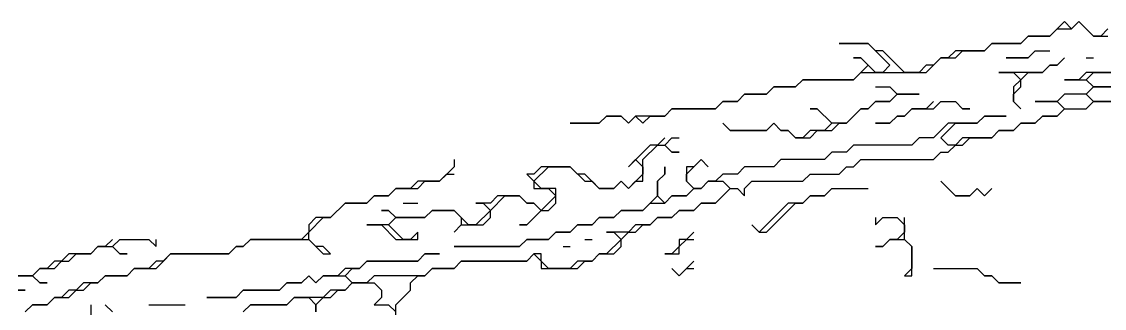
# Model space of a CAD drawing. Header units: metres. Extents: x 76363 to 76886, y 81203 to 81673.
# Drawn here: x 76699.2 to 76758.8, y 81386 to 81401.8 of the extents above; entities that cross this region are included whole.
import ezdxf

# ---------------------------------------------------------------- set-up
doc = ezdxf.new("R2010")
doc.units = ezdxf.units.M

msp = doc.modelspace()

# ---------------------------------------------------------------- linework, layer by layer
for points in [[(76759, 81401.4, 219.43), (76758.6, 81401, 219.47), (76758.2, 81401, 219.58), (76757.4, 81401.8, 219.46), (76757, 81401.4, 219.48), (76756.6, 81401.8, 219.5), (76755.8, 81401, 219.59), (76754.6, 81401, 219.587), (76754.2, 81400.6, 219.57), (76752.6, 81400.6, 219.575), (76752.2, 81400.2, 219.56), (76750.6, 81400.2, 219.563), (76750.2, 81399.8, 219.59), (76749.8, 81399.8, 219.63), (76749.4, 81399.4, 219.535), (76749, 81399.4, 219.53), (76748.6, 81399, 219.525), (76747.8, 81399, 219.525), (76746.6, 81400.2, 219.5), (76746.2, 81400.2, 219.51), (76745.8, 81400.6, 219.52), (76744.2, 81400.6, 219.53), (76745.8, 81400.6, 219.52), (76747, 81399.4, 219.505), (76746.6, 81399, 219.68), (76746.2, 81399, 219.68), (76745.4, 81399.8, 219.605), (76745, 81399.8, 219.72), (76745.4, 81399.8, 219.605), (76745.8, 81399.4, 219.7), (76745, 81398.6, 219.705), (76742.2, 81398.6, 219.67), (76741.8, 81398.2, 219.66), (76740.6, 81398.2, 219.665), (76740.2, 81397.8, 219.65), (76739, 81397.8, 219.73), (76738.6, 81397.4, 219.635), (76737.8, 81397.4, 219.72), (76737.4, 81397, 219.7), (76735, 81397, 219.71), (76734.6, 81396.6, 219.69), (76733, 81396.6, 219.695), (76732.6, 81396.2, 219.76), (76732.2, 81396.6, 219.7), (76731.4, 81396.6, 219.7), (76731, 81396.2, 219.725), (76729.4, 81396.2, 219.77), (76731, 81396.2, 219.725), (76731.4, 81396.6, 219.7), (76732.2, 81396.6, 219.7), (76732.6, 81396.2, 219.76), (76733, 81396.6, 219.695), (76733.4, 81396.2, 219.72), (76733.8, 81396.6, 219.7), (76734.6, 81396.6, 219.69), (76735, 81397, 219.71), (76737.4, 81397, 219.7), (76737.8, 81397.4, 219.72), (76738.6, 81397.4, 219.635), (76739, 81397.8, 219.73), (76740.2, 81397.8, 219.65), (76740.6, 81398.2, 219.665), (76741.8, 81398.2, 219.66), (76742.2, 81398.6, 219.67), (76745, 81398.6, 219.705), (76745.4, 81399, 219.76), (76749, 81399, 219.52), (76749.8, 81399.8, 219.63), (76750.6, 81399.8, 219.54), (76751, 81400.2, 219.565), (76752.2, 81400.2, 219.56), (76752.6, 81400.6, 219.575), (76754.2, 81400.6, 219.57), (76754.6, 81401, 219.587), (76755.8, 81401, 219.59), (76756.2, 81401.4, 219.573), (76757, 81401.4, 219.48), (76757.4, 81401.8, 219.46), (76758.2, 81401, 219.58), (76759, 81401, 219.42)], [(76755, 81400.2, 219.78), (76754.6, 81399.8, 219.88), (76753.4, 81399.8, 219.77), (76754.6, 81399.8, 219.88), (76755, 81400.2, 219.78), (76755.8, 81400.2, 219.892)], [(76756.6, 81399.8, 220.06), (76756.2, 81399.4, 220.05), (76755.8, 81399.4, 220.05), (76755.4, 81399, 220.03), (76753, 81399, 220.005), (76753.8, 81399, 220.037), (76754.2, 81398.6, 220.055), (76753.8, 81398.2, 220.23), (76753.8, 81397.4, 220.58), (76754.2, 81397, 220.868), (76753.8, 81397.4, 220.58), (76753.8, 81397.8, 220.3), (76754.2, 81398.2, 220.23), (76754.2, 81398.6, 220.055), (76754.6, 81399, 219.96), (76755.4, 81399, 220.03), (76755.8, 81399.4, 220.05), (76756.2, 81399.4, 220.05)], [(76757.8, 81399.8, 220.105), (76758.2, 81399.8, 220.095)], [(76761.4, 81398.2, 220.953), (76758.2, 81398.2, 220.828), (76757.8, 81398.6, 220.62), (76758.2, 81399, 220.48), (76759.8, 81399, 220.33), (76757.8, 81399, 220.56), (76757.4, 81398.6, 220.62), (76756.6, 81398.6, 220.43), (76757.8, 81398.6, 220.62), (76758.2, 81398.2, 220.828), (76757.8, 81397.8, 221.08), (76756.6, 81397.8, 220.867), (76756.2, 81397.4, 221.065), (76755, 81397.4, 220.857), (76756.2, 81397.4, 221.065), (76756.6, 81397, 221.39), (76756.2, 81396.6, 221.305), (76755.4, 81396.6, 221.235), (76755, 81396.2, 221.29), (76754.2, 81396.2, 221.3), (76753.8, 81395.8, 221.227), (76753, 81395.8, 221.13), (76752.6, 81395.4, 221.19), (76751, 81395.4, 221.27), (76750.6, 81395, 221.308), (76750.2, 81395, 221.295), (76749.8, 81395.4, 221.045), (76750.6, 81396.2, 220.92), (76751.8, 81396.2, 221.07), (76752.2, 81396.6, 220.93), (76753.4, 81396.6, 220.86), (76752.2, 81396.6, 220.93), (76751.8, 81396.2, 221.07), (76750.2, 81396.2, 220.85), (76749.4, 81395.4, 220.99), (76748.6, 81395.4, 220.96), (76748.2, 81395, 221.124), (76745, 81395, 221.103), (76744.6, 81394.6, 221.405), (76743.8, 81394.6, 221.307), (76743.4, 81394.2, 221.517), (76741, 81394.2, 221.377), (76740.6, 81393.8, 221.73), (76739, 81393.8, 221.412), (76738.6, 81393.4, 221.76), (76737.8, 81393.4, 221.457), (76737.4, 81393, 221.67), (76737, 81393, 221.67), (76736.6, 81392.6, 221.89), (76736.2, 81392.6, 221.79), (76735.8, 81393, 221.33), (76735.8, 81393.4, 221.075), (76736.6, 81394.2, 220.73), (76737, 81393.8, 220.963), (76736.6, 81394.2, 220.73), (76736.2, 81393.8, 220.72), (76735.8, 81393.8, 220.77), (76735.8, 81393, 221.33), (76736.2, 81392.6, 221.79), (76735.8, 81392.2, 221.843), (76735, 81392.2, 221.64), (76734.6, 81391.8, 221.71), (76734.2, 81392.2, 221.525), (76734.2, 81393, 221.18), (76734.6, 81393.4, 221.045), (76734.6, 81393.8, 220.795), (76734.6, 81393.4, 221.045), (76734.2, 81393, 221.18), (76734.2, 81392.2, 221.525), (76733.4, 81391.4, 221.535), (76732.2, 81391.4, 221.387), (76731.8, 81391, 221.6), (76731, 81391, 221.45), (76730.6, 81390.6, 221.815), (76729.8, 81390.6, 221.725), (76729.4, 81390.2, 221.915), (76728.6, 81390.2, 221.73), (76728.2, 81389.8, 221.983), (76727, 81389.8, 221.738), (76726.6, 81389.4, 221.927), (76723, 81389.4, 221.56), (76726.6, 81389.4, 221.927), (76727, 81389.8, 221.738), (76728.2, 81389.8, 221.983), (76728.6, 81390.2, 221.73), (76729.4, 81390.2, 221.915), (76729.8, 81390.6, 221.725), (76730.6, 81390.6, 221.815), (76731, 81391, 221.45), (76731.8, 81391, 221.6), (76732.2, 81391.4, 221.387), (76733.4, 81391.4, 221.535), (76733.8, 81391.8, 221.435), (76734.6, 81391.8, 221.71), (76735, 81392.2, 221.64), (76735.8, 81392.2, 221.843), (76736.2, 81392.6, 221.79), (76736.6, 81392.6, 221.89), (76737, 81393, 221.67), (76737.8, 81393, 221.7), (76738.2, 81392.6, 221.875), (76737.4, 81391.8, 222.115), (76736.6, 81391.8, 222.07), (76736.2, 81391.4, 221.99), (76735.4, 81391.4, 222.065), (76735, 81391, 222.05), (76734.2, 81391, 222.015), (76733.8, 81390.6, 221.927), (76733, 81390.6, 221.88), (76732.6, 81390.2, 221.87), (76731.4, 81390.2, 221.87), (76731.8, 81390.2, 221.875), (76732.2, 81389.8, 221.78), (76731.4, 81389, 221.51), (76731, 81389, 221.59), (76730.6, 81388.6, 221.65), (76729.8, 81388.6, 221.97), (76729.4, 81388.2, 221.79), (76728.2, 81388.2, 222.03), (76727.8, 81388.6, 222.16), (76727.8, 81389, 222.21), (76727.4, 81389, 222.3), (76727, 81388.6, 222.2), (76723.4, 81388.6, 221.98), (76723, 81388.2, 221.97), (76721.8, 81388.2, 222.27), (76721.4, 81387.8, 222.34), (76718.6, 81387.8, 222.42), (76718.2, 81387.4, 222.513), (76717.4, 81387.4, 222.71), (76717, 81387.8, 222.35), (76717.4, 81388.2, 222.113), (76717.8, 81388.2, 222.157), (76718.2, 81388.6, 221.924), (76721, 81388.6, 221.77), (76721.4, 81389, 221.798), (76722.2, 81389, 221.75), (76721.4, 81389, 221.798), (76721, 81388.6, 221.77), (76718.2, 81388.6, 221.924), (76717.8, 81388.2, 222.157), (76717, 81388.2, 222.038), (76716.6, 81387.8, 222.24), (76715.8, 81387.8, 222.24), (76715.4, 81387.4, 222.57), (76715, 81387.8, 222.337), (76714.6, 81387.4, 222.685), (76713.8, 81387.4, 222.477), (76713.4, 81387, 222.787), (76711.4, 81387, 222.525), (76711, 81386.6, 222.78), (76709.4, 81386.6, 222.423), (76711, 81386.6, 222.78), (76711.4, 81387, 222.525), (76713.4, 81387, 222.787), (76713.8, 81387.4, 222.477), (76714.6, 81387.4, 222.685), (76715, 81387.8, 222.337), (76715.4, 81387.4, 222.57), (76715.8, 81387.8, 222.24), (76717, 81387.8, 222.35), (76717.4, 81387.4, 222.71), (76717, 81387, 222.78), (76716.2, 81387, 222.785), (76715.8, 81386.6, 222.76), (76714.2, 81386.6, 222.995), (76713.8, 81386.2, 223.06), (76711.8, 81386.2, 223.007), (76711.4, 81385.8, 222.98)], [(76719.8, 81385.4, 220.8), (76719.8, 81386.2, 221.39), (76720.6, 81387, 221.96), (76720.6, 81387.4, 222.267), (76721, 81387.8, 222.335), (76721.4, 81387.8, 222.34), (76721.8, 81388.2, 222.27), (76723, 81388.2, 221.97), (76723.4, 81388.6, 221.98), (76727, 81388.6, 222.2), (76727.4, 81389, 222.3), (76727.8, 81388.6, 222.16), (76727.8, 81388.2, 221.985), (76729.8, 81388.2, 221.763), (76730.2, 81388.6, 221.785), (76730.6, 81388.6, 221.65), (76731, 81389, 221.59), (76731.8, 81389, 221.447), (76732.2, 81389.4, 221.61), (76732.2, 81389.8, 221.78), (76732.6, 81390.2, 221.87), (76733, 81390.2, 221.79), (76733.4, 81390.6, 221.95), (76733.8, 81390.6, 221.927), (76734.2, 81391, 222.015), (76735, 81391, 222.05), (76735.4, 81391.4, 222.065), (76736.2, 81391.4, 221.99), (76736.6, 81391.8, 222.07), (76737.4, 81391.8, 222.115), (76738.2, 81392.6, 221.875), (76738.6, 81392.6, 221.915), (76739, 81392.2, 221.86), (76739, 81392.6, 222.03), (76739.4, 81393, 222.04), (76742.2, 81393, 221.65), (76742.6, 81393.4, 221.665), (76744.2, 81393.4, 221.74), (76744.6, 81393.8, 221.795), (76745, 81393.8, 221.81), (76745.4, 81394.2, 221.69), (76749.4, 81394.2, 221.21), (76749.8, 81394.6, 221.47), (76750.2, 81394.6, 221.39), (76750.6, 81395, 221.308), (76751, 81395, 221.245), (76751.4, 81395.4, 221.34), (76752.6, 81395.4, 221.19), (76753, 81395.8, 221.13), (76753.8, 81395.8, 221.227), (76754.2, 81396.2, 221.3), (76755, 81396.2, 221.29), (76755.4, 81396.6, 221.235), (76756.2, 81396.6, 221.305), (76756.6, 81397, 221.39), (76757.8, 81397, 221.4), (76758.2, 81397.4, 221.4), (76764.2, 81397.4, 220.93), (76758.2, 81397.4, 221.4), (76757.8, 81397.8, 221.08), (76758.2, 81398.2, 220.828), (76761.4, 81398.2, 220.953)], [(76746.2, 81398.2, 219.95), (76747, 81398.2, 219.76), (76747.4, 81397.8, 220), (76747, 81397.4, 220.14), (76746.2, 81397.4, 220.07), (76745.8, 81397, 220.05), (76745.4, 81397, 220.05), (76744.6, 81396.2, 220.227), (76743.8, 81396.2, 220.25), (76743, 81397, 220.025), (76742.6, 81397, 220.06), (76743, 81397, 220.025), (76743.8, 81396.2, 220.25), (76743.4, 81395.8, 220.393), (76742.6, 81395.8, 220.47), (76742.2, 81395.4, 220.61), (76741.8, 81395.4, 220.54), (76741.4, 81395.8, 220.36), (76741, 81395.8, 220.33), (76740.6, 81396.2, 220.23), (76740.2, 81395.8, 220.25), (76738.2, 81395.8, 220.11), (76737.8, 81396.2, 219.935), (76738.2, 81395.8, 220.11), (76740.2, 81395.8, 220.25), (76740.6, 81396.2, 220.23), (76741, 81395.8, 220.33), (76741.4, 81395.8, 220.36), (76741.8, 81395.4, 220.54), (76742.6, 81395.4, 220.605), (76743, 81395.8, 220.54), (76743.8, 81395.8, 220.39), (76744.2, 81396.2, 220.22), (76744.6, 81396.2, 220.227), (76745.4, 81397, 220.05), (76745.8, 81397, 220.05), (76746.2, 81397.4, 220.07), (76747, 81397.4, 220.14), (76747.4, 81397.8, 220), (76748.6, 81397.8, 219.89), (76747.4, 81397.8, 220), (76747, 81398.2, 219.76)], [(76749.4, 81397.4, 220.06), (76749, 81397, 220.067), (76748.2, 81397, 220.05), (76747.8, 81396.6, 220.26), (76747.4, 81396.6, 220.313), (76747, 81396.2, 220.51), (76746.2, 81396.2, 220.4), (76747, 81396.2, 220.51), (76747.4, 81396.6, 220.313), (76747.8, 81396.6, 220.26), (76748.2, 81397, 220.05), (76749.4, 81397, 220.12), (76749.8, 81397.4, 220.21), (76750.6, 81397.4, 220.36), (76751, 81397, 220.57), (76751.4, 81397, 220.65), (76751, 81397, 220.57), (76750.6, 81397.4, 220.36)], [(76734.6, 81395.4, 220.02), (76734.2, 81395, 220.09), (76733.8, 81395, 220.01), (76732.6, 81393.8, 220.26), (76733, 81394.2, 220.13), (76733.4, 81393.8, 220.34), (76733.4, 81393.4, 220.54), (76732.6, 81392.6, 220.67), (76732.2, 81393, 220.39), (76731.8, 81392.6, 220.44), (76731, 81392.6, 220.3), (76730.2, 81393.4, 220.18), (76729.8, 81393.4, 220.18), (76729.4, 81393.8, 220.12), (76727.8, 81393.8, 220.21), (76727.4, 81393.4, 220.26), (76727, 81393.4, 220.265), (76727.4, 81393, 220.4), (76727.4, 81392.6, 220.5), (76728.2, 81392.6, 220.683), (76728.6, 81392.2, 220.825), (76727.8, 81391.4, 220.98), (76727.4, 81391.8, 220.81), (76727, 81391.8, 220.73), (76726.6, 81392.2, 220.56), (76725.4, 81392.2, 220.45), (76725, 81391.8, 220.51), (76724.2, 81391.8, 220.67), (76724.6, 81391.8, 220.59), (76725, 81391.4, 220.65), (76724.2, 81390.6, 220.92), (76723.8, 81390.6, 220.92), (76723, 81391.4, 220.65), (76721.8, 81391.4, 220.74), (76721.4, 81391, 220.79), (76719.8, 81391, 220.95), (76719.4, 81391.4, 220.705), (76719, 81391.4, 220.67), (76719.4, 81391.4, 220.705), (76719.8, 81391, 220.95), (76719.4, 81390.6, 220.89), (76718.2, 81390.6, 220.94), (76719, 81390.6, 220.935), (76719.8, 81389.8, 221.205), (76721, 81389.8, 221.35), (76721, 81390.2, 221.255), (76720.6, 81389.8, 221.35), (76720.2, 81389.8, 221.28), (76719.4, 81390.6, 220.89), (76719.8, 81391, 220.95), (76721.4, 81391, 220.79), (76721.8, 81391.4, 220.74), (76723, 81391.4, 220.65), (76723.4, 81391, 220.79), (76723.4, 81390.6, 220.925), (76723, 81390.2, 221.15), (76723.4, 81390.6, 220.925), (76724.6, 81390.6, 220.92), (76725, 81391, 220.71), (76725, 81391.4, 220.65), (76725.8, 81392.2, 220.53), (76726.6, 81392.2, 220.56), (76727, 81391.8, 220.73), (76727.4, 81391.8, 220.81), (76727.8, 81391.4, 220.98), (76727, 81390.6, 221.29), (76726.6, 81390.6, 221.37), (76727, 81390.6, 221.29), (76727.8, 81391.4, 220.98), (76728.2, 81391.4, 221.02), (76728.6, 81391.8, 220.995), (76728.6, 81392.6, 220.535), (76727.8, 81392.6, 220.65), (76727.4, 81393, 220.4), (76728.2, 81393.8, 220.13), (76729.4, 81393.8, 220.12), (76730.2, 81393, 220.24), (76730.6, 81393, 220.24), (76731, 81392.6, 220.3), (76731.8, 81392.6, 220.44), (76732.2, 81393, 220.39), (76732.6, 81392.6, 220.67), (76733, 81393, 220.61), (76733.4, 81393, 220.725), (76733.4, 81394.2, 220.2), (76734.2, 81395, 220.09), (76734.6, 81395, 220.08), (76735, 81394.6, 220.37), (76735.4, 81394.6, 220.405), (76735, 81394.6, 220.37), (76734.6, 81395, 220.08), (76735, 81395.4, 220), (76735.4, 81395.4, 220.06)], [(76723, 81394.2, 220.16), (76723, 81393.8, 220.22), (76722.2, 81393, 220.34), (76721, 81393, 220.35), (76720.6, 81392.6, 220.48), (76719.8, 81392.6, 220.41), (76719.4, 81392.2, 220.51), (76718.6, 81392.2, 220.553), (76718.2, 81391.8, 220.57), (76717, 81391.8, 220.615), (76716.2, 81391, 220.62), (76715.4, 81391, 220.74), (76715, 81390.6, 220.76), (76715, 81390.2, 220.88), (76714.6, 81389.8, 220.955), (76711.8, 81389.8, 221), (76711.4, 81389.4, 221.025), (76711, 81389.4, 221), (76710.6, 81389, 221.2), (76707.4, 81389, 221.14), (76707, 81388.6, 221.195), (76706.6, 81388.6, 221.203), (76706.2, 81388.2, 221.3), (76705.4, 81388.2, 221.42), (76705, 81387.8, 221.47), (76703.8, 81387.8, 221.41), (76703.4, 81387.4, 221.5), (76702.6, 81387.4, 221.47), (76702.2, 81387, 221.485), (76701.8, 81387, 221.48), (76701.4, 81386.6, 221.51), (76701, 81386.6, 221.395), (76700.6, 81386.2, 221.41), (76699.8, 81386.2, 221.423), (76699.4, 81385.8, 221.49)], [(76699.4, 81385.8, 221.49), (76699.8, 81386.2, 221.423), (76700.6, 81386.2, 221.41), (76701, 81386.6, 221.395), (76701.8, 81386.6, 221.58), (76702.2, 81387, 221.485), (76702.6, 81387, 221.52), (76703, 81387.4, 221.46), (76703.4, 81387.4, 221.5), (76703.8, 81387.8, 221.41), (76705, 81387.8, 221.47), (76705.4, 81388.2, 221.42), (76706.6, 81388.2, 221.26), (76707.4, 81389, 221.14), (76710.6, 81389, 221.2), (76711, 81389.4, 221), (76711.4, 81389.4, 221.025), (76711.8, 81389.8, 221), (76715, 81389.8, 220.99), (76715.8, 81389, 221.415), (76716.2, 81389, 221.49), (76715.8, 81389.4, 221.235), (76715.4, 81389.4, 221.2), (76715, 81389.8, 220.99), (76715, 81390.2, 220.88), (76715.8, 81391, 220.66), (76716.2, 81391, 220.62), (76717, 81391.8, 220.615), (76718.2, 81391.8, 220.57), (76718.6, 81392.2, 220.553), (76719.4, 81392.2, 220.51), (76719.8, 81392.6, 220.41), (76721, 81392.6, 220.445), (76721.4, 81393, 220.35), (76722.2, 81393, 220.34), (76722.6, 81393.4, 220.21), (76723, 81393.4, 220.285)], [(76749.8, 81393, 220.19), (76750.6, 81392.2, 219.567), (76751.4, 81392.2, 219.217), (76751.8, 81392.6, 219.26), (76752.2, 81392.2, 219.18), (76752.6, 81392.6, 219.185), (76752.2, 81392.2, 219.18), (76751.8, 81392.6, 219.26), (76751.4, 81392.2, 219.217), (76750.6, 81392.2, 219.567)], [(76743.8, 81392.6, 221.243), (76743.4, 81392.2, 221.11), (76742.6, 81392.2, 221.207), (76742.2, 81391.8, 221.06), (76741.4, 81391.8, 221.07), (76739.8, 81390.2, 220.39), (76739.4, 81390.6, 220.657), (76739.8, 81390.2, 220.39), (76740.2, 81390.2, 220.287), (76741.8, 81391.8, 221.06), (76742.2, 81391.8, 221.06), (76742.6, 81392.2, 221.207), (76743.4, 81392.2, 221.11), (76743.8, 81392.6, 221.243), (76745.8, 81392.6, 220.7)], [(76720.2, 81391.8, 220.6), (76721, 81391.8, 220.673)], [(76746.2, 81391, 219.197), (76746.2, 81390.6, 218.903), (76746.6, 81391, 219.1), (76747.4, 81391, 218.984), (76747.8, 81390.6, 218.69), (76747.8, 81390.2, 218.52), (76747.4, 81389.8, 218.425), (76747, 81389.8, 218.465), (76746.6, 81389.4, 218.168), (76746.2, 81389.4, 218.11), (76746.6, 81389.4, 218.168), (76747, 81389.8, 218.465), (76747.8, 81389.8, 218.425), (76748.2, 81389.4, 217.91), (76748.2, 81388.2, 216.9), (76747.8, 81387.8, 216.58), (76748.2, 81387.8, 216.484), (76748.2, 81389.4, 217.91), (76747.8, 81389.8, 218.425), (76747.8, 81391, 218.94)], [(76704.2, 81389.8, 221.182), (76703.8, 81389.4, 221.165), (76703.4, 81389.4, 221.17), (76703, 81389, 221.15), (76701.8, 81389, 221.23), (76701.4, 81388.6, 221.215), (76701, 81388.6, 221.223), (76700.6, 81388.2, 221.2), (76700.2, 81388.2, 221.21), (76699.8, 81387.8, 221.18), (76699, 81387.8, 221.265)], [(76699, 81387.8, 221.265), (76699.8, 81387.8, 221.18), (76700.2, 81387.4, 221.315), (76700.6, 81387.4, 221.28), (76700.2, 81387.4, 221.315), (76699.8, 81387.8, 221.18), (76700.2, 81388.2, 221.21), (76701, 81388.2, 221.2), (76701.4, 81388.6, 221.215), (76701.8, 81388.6, 221.22), (76702.2, 81389, 221.15), (76703, 81389, 221.15), (76703.4, 81389.4, 221.17), (76704.2, 81389.4, 221.16), (76704.6, 81389, 221.22), (76705, 81389, 221.295), (76704.6, 81389, 221.22), (76704.2, 81389.4, 221.16), (76704.6, 81389.8, 221.14), (76706.2, 81389.8, 221.1), (76706.6, 81389.4, 221.16), (76706.6, 81389.8, 221.095)], [(76730.2, 81389.8, 222.165), (76730.6, 81389.8, 222.17)], [(76736.2, 81390.2, 221.127), (76735.8, 81389.8, 220.885), (76735.4, 81389.8, 220.84), (76735.4, 81389.4, 220.547), (76735, 81389, 220.27), (76734.6, 81389, 220.462), (76735.4, 81389, 220.195), (76735.4, 81389.4, 220.547), (76735.8, 81389.8, 220.885), (76736.2, 81389.8, 220.745)], [(76729, 81389.4, 222.23), (76729.4, 81389.4, 222.265)], [(76736.2, 81388.6, 219.98), (76735.4, 81387.8, 219.69), (76735, 81388.2, 219.78), (76735.4, 81387.8, 219.69), (76735.8, 81388.2, 219.803), (76736.2, 81388.2, 219.735)], [(76749.4, 81388.2, 216.58), (76751.8, 81388.2, 215.93), (76752.2, 81387.8, 215.68), (76752.6, 81387.8, 215.593), (76753, 81387.4, 215.245), (76754.2, 81387.4, 214.855), (76753, 81387.4, 215.245), (76752.6, 81387.8, 215.593), (76752.2, 81387.8, 215.68), (76751.8, 81388.2, 215.93)], [(76711.4, 81385.8, 222.98), (76711.8, 81386.2, 223.007), (76713.8, 81386.2, 223.06), (76714.2, 81386.6, 222.995), (76715, 81386.6, 222.84), (76715.4, 81386.2, 222.68), (76715.4, 81385.8, 222.5), (76715.4, 81386.2, 222.68), (76715.8, 81386.6, 222.76), (76716.2, 81386.6, 222.782), (76716.6, 81387, 222.78), (76717, 81387, 222.78), (76717.4, 81387.4, 222.71), (76718.6, 81387.4, 222.41), (76719, 81387, 221.94), (76719, 81386.6, 221.577), (76718.6, 81386.2, 221.56), (76719.4, 81386.2, 221.355), (76719.8, 81385.8, 221.147)], [(76699, 81387, 221.31), (76699.4, 81387, 221.31), (76699, 81387, 221.31)], [(76703, 81386.2, 222.222), (76703, 81385.4, 222.6)], [(76704.2, 81385.8, 222.535), (76703.8, 81386.2, 222.233)], [(76706.2, 81386.2, 222.562), (76708.2, 81386.2, 222.54)]]:
    msp.add_polyline3d(points)

doc.saveas('drawing.dxf')
